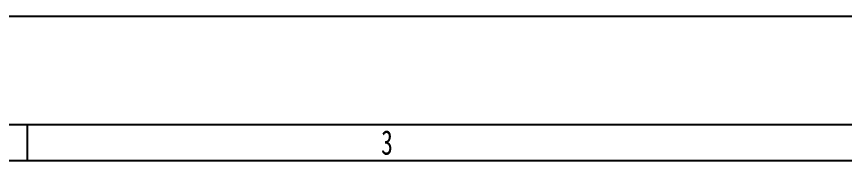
# Model space of a CAD drawing. Header units: inches. Extents: x 47316 to 59086, y 3141 to 11743.
# Drawn here: x 50466.4 to 50581.5, y 7690.2 to 7710.2 of the extents above; entities that cross this region are included whole.
import ezdxf

# ---------------------------------------------------------------- set-up
doc = ezdxf.new("R2010")
doc.units = ezdxf.units.IN
doc.header["$MEASUREMENT"] = 0
doc.styles.add('MtX_SimSun', font='')
doc.styles.get('MtX_SimSun').set_extended_font_data('SimSun')

msp = doc.modelspace()

# ---------------------------------------------------------------- linework, layer by layer
at = {"color": 0, "lineweight": -3}
for p, q in [((52030.93, 7710.2), (50247.93, 7710.2)), ((50267.93, 7695.2), (52010.93, 7695.2)), ((50467.93, 7690.2), (50467.93, 7695.2)), ((50267.93, 7690.2), (52010.93, 7690.2))]:
    msp.add_line(p, q, dxfattribs=at)

# ---------------------------------------------------------------- texts
at = {"color": 0, "lineweight": -3, "style": 'MtX_SimSun', "width": 0.7}
msp.add_text('3', height=3.4, dxfattribs=at).set_placement((50517.09, 7691))

doc.saveas('drawing.dxf')
